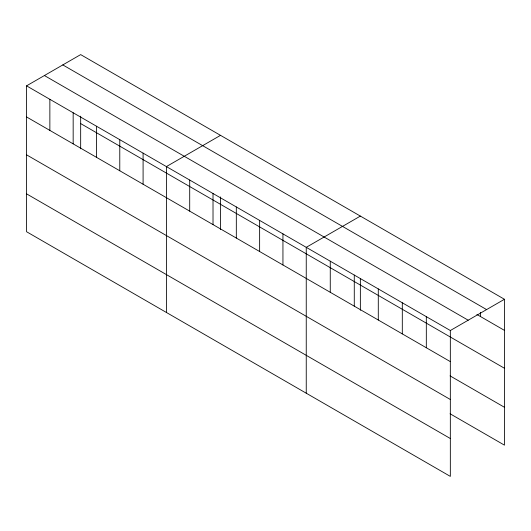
<?xml version="1.0" encoding="UTF-8"?>
<svg xmlns="http://www.w3.org/2000/svg" width="531" height="531" viewBox="0 0 531 531"><rect width="100%" height="100%" fill="white"/><g stroke="black" fill="none" stroke-linecap="round" stroke-linejoin="round"><path stroke-width="0.8" d="M26.55 85.849L450.334 330.521L450.334 476.393L26.55 231.722L26.55 85.849L80.666 54.607L504.45 299.278L504.45 445.151L450.062 413.755M220.511 135.345L166.402 166.588L166.402 312.467M360.363 216.09L306.248 247.333L306.248 393.205M450.334 330.521L504.45 299.278M62.804 64.915L486.595 309.586M476.904 314.471L504.45 330.375M44.405 75.535L468.196 320.206M80.666 123.584L504.45 368.255M26.55 116.946L450.334 361.618M450.062 375.875L504.45 407.277M26.55 154.826L450.334 399.498M26.55 193.848L450.334 438.52M480.436 312.42L480.436 316.509M426.32 316.655L426.32 347.752M402.306 302.789L402.306 333.886M378.291 288.924L378.291 320.027M360.363 278.476L360.363 310.27M354.277 275.058L354.277 306.161M330.262 261.192L330.262 292.296M282.943 233.872L282.943 264.976M259.632 220.418L259.632 251.515M236.322 206.957L236.322 238.061M220.511 196.915L220.511 229.525M213.017 193.503L213.017 224.6M189.706 180.042L189.706 211.146M143.091 153.134L143.091 184.23M119.78 139.673L119.78 170.776M96.476 126.219L96.476 157.315M80.666 116.17L80.666 148.786M73.165 112.758L73.165 143.861M49.861 99.304L49.861 130.407"/></g></svg>
